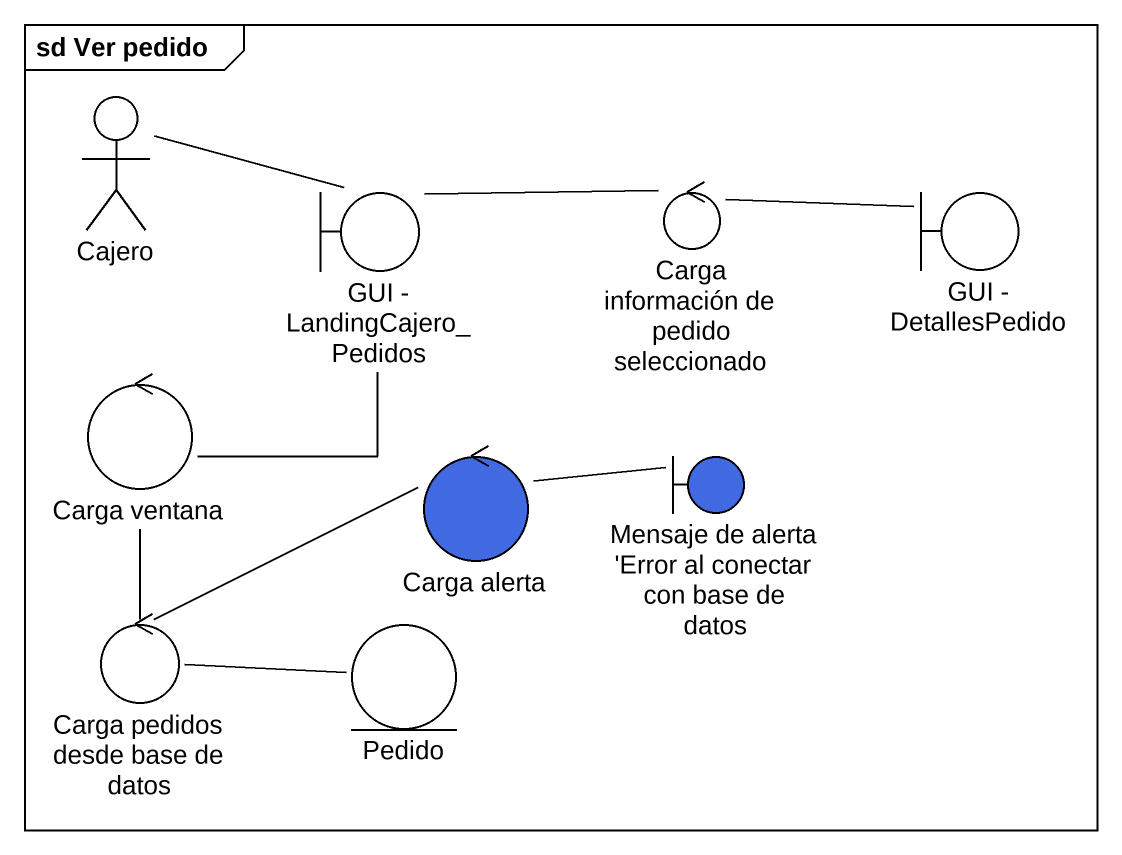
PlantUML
@startuml
mainframe sd Ver pedido
actor Cajero
boundary "GUI - LandingCajero_Pedidos" as GUI_LandingCajero_Pedidos
control "Carga información de pedido seleccionado" as Carga_información_de_pedido
boundary "GUI - DetallesPedido" as GUI_DetallesPedido
control "Carga ventana" as Carga_ventana
control "Carga alerta" as Carga_alerta #4169E1
boundary "Mensaje de alerta 'Error al conectar con base de datos" as Mensaje_de_alerta_Error_al #4169E1
control "Carga pedidos desde base de datos" as Carga_pedidos_desde_base_de
entity Pedido
Cajero -right- GUI_LandingCajero_Pedidos
GUI_LandingCajero_Pedidos -right- Carga_información_de_pedido
Carga_información_de_pedido -right- GUI_DetallesPedido
Carga_ventana -up- GUI_LandingCajero_Pedidos
Carga_alerta -right- Mensaje_de_alerta_Error_al
Carga_pedidos_desde_base_de -up- Carga_ventana
Carga_pedidos_desde_base_de -right- Carga_alerta
Pedido -left- Carga_pedidos_desde_base_de
@enduml
